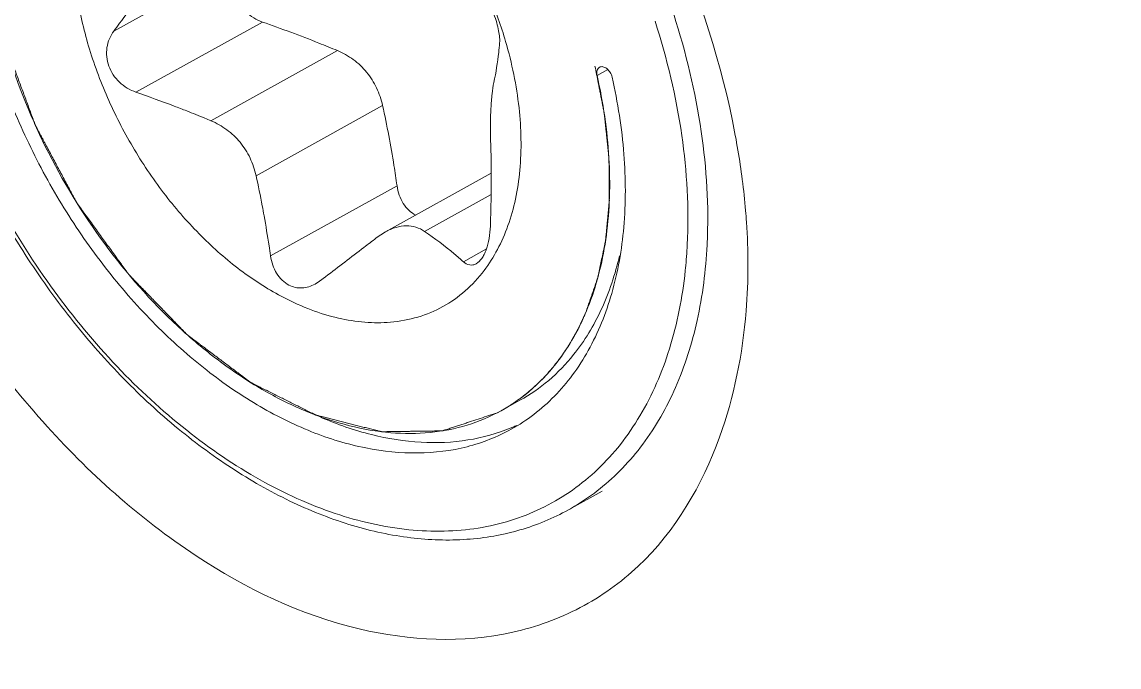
# Model space of a CAD drawing. Header units: millimetres. Extents: x 1177 to 4147, y 93 to 2194.
# Drawn here: x 2602.16 to 2607.63, y 690.83 to 694.05 of the extents above; entities that cross this region are included whole.
import ezdxf

# ---------------------------------------------------------------- set-up
doc = ezdxf.new("R2010")
doc.units = ezdxf.units.MM
doc.header["$LTSCALE"] = 0.1
doc.layers.get('0').update_dxf_attribs({"lineweight": 13})

# ---------------------------------------------------------------- blocks, each defined once
blk = doc.blocks.new('02')
for p, q in [((4487.162, 582.7032), (4488.0629, 583.2028)), ((4487.3192, 582.2679), (4488.22, 582.7675)), ((4488.7534, 582.5639), (4487.8525, 582.0643)), ((4490.5904, 582.4391), (4490.5868, 582.4539)), ((4490.6027, 582.3862), (4490.6795, 582.4288)), ((4489.0752, 582.1722), (4488.1743, 581.6726)), ((4489.8487, 581.6901), (4489.0953, 581.2723)), ((4488.2771, 581.1021), (4489.178, 581.6016)), ((4489.8481, 581.5384), (4489.3743, 581.2757)), ((4489.0953, 581.2723), (4489.0302, 581.2291)), ((4489.6505, 581.0597), (4489.8144, 581.1506)), ((4488.669, 580.9532), (4488.6264, 580.921)), ((4488.6264, 580.921), (4488.595, 580.9005)), ((4490.0529, 580.0721), (4489.919, 579.9978)), ((4490.037, 580.0722), (4490.0472, 580.0795)), ((4489.8928, 579.9837), (4489.9153, 579.9957)), ((4489.9153, 579.9957), (4489.919, 579.9978)), ((4490.3982, 579.2916), (4490.6383, 579.4247))]:
    blk.add_line(p, q)
for centre, radius, start, end in [((4486.0342, 580.9232), 5.6485, 7.33825, 11.65622), ((4483.0318, 581.666), 6.8172, 0.20254, 1.95722), ((4486.5412, 580.9908), 5.137, 4.84026, 7.31227), ((4486.8035, 581.0141), 4.8737, 3.86067, 4.82735), ((4487.1608, 581.0353), 4.5157, 0.04079, 3.89791), ((4487.7695, 581.3626), 3.6208, 357.09675, 357.24137), ((4489.4889, 581.0906), 1.3143, 292.39506, 292.96565), ((4489.4903, 581.0874), 1.3108, 292.96547, 294.38015)]:
    blk.add_arc(centre, radius, start, end)
for points, knots in [([(4627.348, 522.7439), (4597.3634, 531.2992), (4553.5502, 545.6897), (4497.6415, 568.4874), (4458.7104, 586.6493), (4422.2806, 606.0677), (4388.5102, 626.6594), (4357.5509, 648.3335), (4338.4161, 663.815), (4329.3922, 671.7218)], [0, 0, 0, 0, 0.278685, 0.411475, 0.539478, 0.662459, 0.780251, 0.892768, 1, 1, 1, 1]), ([(4626.9056, 521.4284), (4597.0523, 529.9448), (4553.4242, 544.2615), (4497.7322, 566.9228), (4458.929, 584.9731), (4422.5973, 604.2691), (4388.8922, 624.7285), (4357.9639, 646.2626), (4338.8288, 661.6414), (4329.7976, 669.4959)], [0, 0, 0, 0, 0.278468, 0.411196, 0.539177, 0.662176, 0.780023, 0.892638, 1, 1, 1, 1]), ([(4628.5178, 518.3717), (4598.3373, 526.935), (4554.2352, 541.3527), (4497.9553, 564.2197), (4458.7663, 582.4479), (4422.0987, 601.9453), (4388.114, 622.6276), (4356.965, 644.4022), (4337.7171, 659.9601), (4328.6413, 667.9068)], [0, 0, 0, 0, 0.278732, 0.411552, 0.539576, 0.662563, 0.780343, 0.892822, 1, 1, 1, 1]), ([(4328.2018, 667.332), (4337.2997, 659.3158), (4356.6013, 643.6263), (4387.8522, 621.6774), (4421.9555, 600.8436), (4458.7552, 581.2147), (4498.0909, 562.8739), (4554.5901, 539.8763), (4598.873, 525.3893), (4629.1795, 516.7902)], [0, 0, 0, 0, 0.107262, 0.219794, 0.337581, 0.460553, 0.588547, 0.721328, 1, 1, 1, 1]), ([(4489.632, 585.5354), (4489.8726, 585.3082), (4490.7672, 584.3137), (4491.3639, 583.0486), (4491.5662, 582.0644)], [0, 0, 0, 0, 0.24777, 1, 1, 1, 1]), ([(4486.2936, 584.6178), (4486.1895, 584.3631), (4486.1115, 583.9307), (4486.1313, 583.3403), (4486.2101, 582.8612), (4486.3503, 582.3763), (4486.548, 581.8981), (4486.798, 581.4396), (4487.0932, 581.0133), (4487.4259, 580.6307), (4487.7871, 580.3022), (4488.1671, 580.0367), (4488.5561, 579.8414), (4488.944, 579.7221), (4489.3209, 579.6829), (4489.6762, 579.7265), (4489.893, 579.8118), (4489.9918, 579.8666)], [0, 0, 0, 0, 0.114604, 0.178426, 0.245883, 0.31616, 0.38824, 0.460989, 0.533229, 0.603817, 0.671714, 0.736072, 0.796319, 0.852265, 0.9042, 0.952978, 1, 1, 1, 1]), ([(4491.3861, 581.1883), (4491.399, 581.4546), (4491.3654, 582.0105), (4491.166, 582.8412), (4490.8266, 583.6618), (4490.5167, 584.1768), (4490.3425, 584.4217)], [0, 0, 0, 0, 0.23161, 0.480157, 0.738975, 1, 1, 1, 1]), ([(4490.3982, 579.2916), (4490.2893, 579.2311), (4490.0538, 579.1338), (4489.671, 579.0679), (4489.2666, 579.0812), (4488.8499, 579.1717), (4488.4293, 579.3359), (4488.0126, 579.5696), (4487.6079, 579.8674), (4487.2229, 580.223), (4486.8653, 580.6292), (4486.5423, 581.0774), (4486.2606, 581.5584), (4486.0259, 582.0622), (4485.8432, 582.5785), (4485.6776, 583.2542), (4485.6338, 583.7707), (4485.6507, 584.1045)], [0, 0, 0, 0, 0.047728, 0.096631, 0.14773, 0.201776, 0.259194, 0.320082, 0.384245, 0.451252, 0.520486, 0.5912, 0.662562, 0.733708, 0.803785, 0.871995, 1, 1, 1, 1]), ([(4485.6836, 584.0623), (4485.6729, 583.8521), (4485.6895, 583.4158), (4485.8134, 582.7572), (4486.0325, 582.094), (4486.3389, 581.4499), (4486.7218, 580.8479), (4487.1673, 580.3096), (4487.6598, 579.8541), (4488.1822, 579.4976), (4488.7165, 579.2533), (4489.1666, 579.1493), (4489.511, 579.1346), (4489.7548, 579.1561), (4489.987, 579.2097), (4490.2052, 579.2953), (4490.4072, 579.4118), (4490.5911, 579.5582), (4490.755, 579.7329), (4490.9484, 580.0062), (4491.1309, 580.4151), (4491.2042, 580.7718), (4491.2261, 580.9591)], [0, 0, 0, 0, 0.066032, 0.136298, 0.209632, 0.284573, 0.359528, 0.432902, 0.503234, 0.569346, 0.630498, 0.686581, 0.712956, 0.738403, 0.763149, 0.787469, 0.811667, 0.836057, 0.860938, 0.886576, 0.940831, 1, 1, 1, 1]), ([(4491.4742, 579.809), (4491.3513, 579.4687), (4491.07, 578.9862), (4490.4921, 578.5739), (4489.8222, 578.3314), (4488.8263, 578.3804), (4487.6602, 578.9446), (4486.5906, 579.9082), (4485.7144, 581.163), (4485.1442, 582.5775), (4484.9838, 583.5752), (4484.9838, 584.0557)], [0, 0, 0, 0, 0.103745, 0.152334, 0.201138, 0.305605, 0.427329, 0.565923, 0.714235, 0.862242, 1, 1, 1, 1]), ([(4486.2505, 583.3234), (4486.2743, 583.0705), (4486.3804, 582.556), (4486.6792, 581.8196), (4487.1028, 581.1391), (4487.5432, 580.6496), (4487.9323, 580.3299), (4488.2293, 580.1356), (4488.5309, 579.9864), (4488.8318, 579.8851), (4489.1269, 579.8337), (4489.4109, 579.8338), (4489.6782, 579.8859), (4489.8426, 579.9554), (4489.919, 579.9978)], [0, 0, 0, 0, 0.135031, 0.277159, 0.420541, 0.55912, 0.625002, 0.687865, 0.747378, 0.80342, 0.856126, 0.905922, 0.953545, 1, 1, 1, 1]), ([(4488.3719, 580.8041), (4488.2701, 580.8568), (4488.0692, 580.9844), (4487.7924, 581.2234), (4487.5381, 581.509), (4487.3149, 581.8316), (4487.13, 582.1806), (4486.9896, 582.5444), (4486.8985, 582.9108), (4486.8718, 583.1565), (4486.8682, 583.2763)], [0, 0, 0, 0, 0.114092, 0.235658, 0.362926, 0.493626, 0.62521, 0.755063, 0.880705, 1, 1, 1, 1]), ([(4488.22, 582.7675), (4488.1768, 582.7826), (4488.0955, 582.8311), (4488.0296, 582.9297), (4488.0092, 583.0185), (4488.0108, 583.0853), (4488.0287, 583.1482), (4488.0502, 583.1857), (4488.0629, 583.2028)], [0, 0, 0, 0, 0.255909, 0.51196, 0.637893, 0.760814, 0.881248, 1, 1, 1, 1]), ([(4486.2655, 583.1909), (4486.2719, 583.1607), (4486.2848, 583.1004), (4486.304, 583.0098), (4486.3201, 582.9344), (4486.3329, 582.8741), (4486.3425, 582.8288), (4486.3522, 582.7835), (4486.3618, 582.7383), (4486.3698, 582.7006), (4486.3762, 582.6704), (4486.3802, 582.6515), (4486.383, 582.6383), (4486.3846, 582.6308), (4486.3858, 582.6251), (4486.3869, 582.6204), (4486.3877, 582.6166), (4486.3883, 582.6138), (4486.3887, 582.6115), (4486.3895, 582.6096), (4486.3902, 582.6077), (4486.391, 582.6053), (4486.3931, 582.5997), (4486.3963, 582.5912), (4486.4004, 582.5799), (4486.4046, 582.5686), (4486.4102, 582.5535), (4486.4171, 582.5347), (4486.4255, 582.512), (4486.4339, 582.4894), (4486.445, 582.4593), (4486.4589, 582.4216), (4486.4756, 582.3764), (4486.4924, 582.3311), (4486.5091, 582.2859), (4486.5258, 582.2407), (4486.5425, 582.1955), (4486.5592, 582.1502), (4486.5731, 582.1125), (4486.5829, 582.0861), (4486.5885, 582.0711), (4486.5919, 582.0617), (4486.5947, 582.0541), (4486.5968, 582.0485), (4486.5989, 582.0428), (4486.6006, 582.0381), (4486.6019, 582.0348), (4486.6025, 582.0329), (4486.6035, 582.0311), (4486.6047, 582.0288), (4486.6066, 582.0252), (4486.609, 582.0207), (4486.6128, 582.0135), (4486.6177, 582.0045), (4486.6253, 581.9901), (4486.635, 581.9721), (4486.6465, 581.9505), (4486.658, 581.9289), (4486.6696, 581.9073), (4486.6849, 581.8785), (4486.7042, 581.8425), (4486.7272, 581.7993), (4486.7503, 581.756), (4486.7734, 581.7128), (4486.7964, 581.6696), (4486.8157, 581.6336), (4486.831, 581.6048), (4486.8426, 581.5832), (4486.8541, 581.5616), (4486.8656, 581.5399), (4486.8752, 581.5219), (4486.8829, 581.5075), (4486.8877, 581.4985), (4486.8916, 581.4913), (4486.894, 581.4868), (4486.8959, 581.4832), (4486.8971, 581.481), (4486.8981, 581.4792), (4486.8993, 581.4775), (4486.9014, 581.4746), (4486.9044, 581.4705), (4486.9081, 581.4655), (4486.9117, 581.4605), (4486.9165, 581.4538), (4486.9225, 581.4455), (4486.9322, 581.4322), (4486.949, 581.4089), (4486.9731, 581.3756), (4487.0021, 581.3357), (4487.031, 581.2958), (4487.0599, 581.2558), (4487.0889, 581.2159), (4487.1178, 581.176), (4487.1467, 581.136), (4487.1708, 581.1028), (4487.1901, 581.0761), (4487.2046, 581.0562), (4487.219, 581.0362), (4487.2311, 581.0196), (4487.2407, 581.0063), (4487.248, 580.9963), (4487.2552, 580.9863), (4487.2606, 580.9788), (4487.2642, 580.9738), (4487.2657, 580.9717), (4487.2669, 580.9701), (4487.2681, 580.9684), (4487.2698, 580.9667), (4487.2719, 580.9645), (4487.2746, 580.9618), (4487.278, 580.9583), (4487.2821, 580.9541), (4487.2875, 580.9485), (4487.297, 580.9387), (4487.3106, 580.9247), (4487.3323, 580.9023), (4487.3594, 580.8743), (4487.392, 580.8407), (4487.4246, 580.8071), (4487.4572, 580.7735), (4487.4897, 580.7399), (4487.5223, 580.7063), (4487.5549, 580.6727), (4487.582, 580.6447), (4487.6038, 580.6223), (4487.62, 580.6055), (4487.6336, 580.5915), (4487.6445, 580.5803), (4487.6526, 580.5719), (4487.6608, 580.5635), (4487.6676, 580.5565), (4487.673, 580.5509), (4487.6764, 580.5474), (4487.6791, 580.5446), (4487.6811, 580.5425), (4487.6828, 580.5408), (4487.684, 580.5395), (4487.6847, 580.5389), (4487.6852, 580.5383), (4487.6858, 580.5379), (4487.6865, 580.5374), (4487.6878, 580.5364), (4487.6896, 580.535), (4487.6918, 580.5334), (4487.6947, 580.5312), (4487.6984, 580.5284), (4487.7043, 580.524), (4487.7116, 580.5185), (4487.7204, 580.5118), (4487.7293, 580.5052), (4487.741, 580.4964), (4487.7557, 580.4854), (4487.7733, 580.4721), (4487.7968, 580.4545), (4487.8262, 580.4324), (4487.8614, 580.4059), (4487.8966, 580.3794), (4487.9319, 580.353), (4487.9671, 580.3265), (4488.0023, 580.3), (4488.0376, 580.2735), (4488.0669, 580.2514), (4488.0904, 580.2338), (4488.1051, 580.2227), (4488.1154, 580.215), (4488.1213, 580.2106), (4488.1257, 580.2073), (4488.1293, 580.2045), (4488.1323, 580.2023), (4488.1345, 580.2007), (4488.1363, 580.1993), (4488.1378, 580.1986), (4488.1394, 580.1978), (4488.1412, 580.1969), (4488.1458, 580.1946), (4488.1526, 580.1912), (4488.1617, 580.1866), (4488.1708, 580.1821), (4488.1829, 580.176), (4488.1981, 580.1684), (4488.2162, 580.1593), (4488.2344, 580.1502), (4488.2586, 580.138), (4488.2889, 580.1229), (4488.3253, 580.1047), (4488.3617, 580.0864), (4488.4101, 580.0622), (4488.4586, 580.0379), (4488.501, 580.0166), (4488.5253, 580.0045), (4488.5404, 579.9969), (4488.5525, 579.9908), (4488.5616, 579.9863), (4488.5707, 579.9817), (4488.5783, 579.9779), (4488.5843, 579.9749), (4488.5889, 579.9726), (4488.5934, 579.9703), (4488.5972, 579.9684), (4488.5997, 579.9672), (4488.6008, 579.9666), (4488.6016, 579.9662), (4488.6025, 579.966), (4488.6037, 579.9657), (4488.6052, 579.9653), (4488.6071, 579.9649), (4488.6094, 579.9643), (4488.6124, 579.9635), (4488.6177, 579.9622), (4488.6253, 579.9602), (4488.6375, 579.9572), (4488.6527, 579.9533), (4488.6709, 579.9487), (4488.6891, 579.9441), (4488.7074, 579.9395), (4488.7317, 579.9334), (4488.7621, 579.9257), (4488.7986, 579.9165), (4488.835, 579.9072), (4488.8715, 579.898), (4488.908, 579.8888), (4488.9384, 579.8811), (4488.9627, 579.875), (4488.9809, 579.8704), (4488.9992, 579.8658), (4489.0174, 579.8611), (4489.0326, 579.8573), (4489.0448, 579.8542), (4489.0524, 579.8523), (4489.0577, 579.851), (4489.0607, 579.8502), (4489.063, 579.8496), (4489.0649, 579.8491), (4489.0664, 579.8488), (4489.0675, 579.8485), (4489.0685, 579.8482), (4489.0692, 579.8483), (4489.0703, 579.8483), (4489.0725, 579.8483), (4489.0761, 579.8483), (4489.0803, 579.8484), (4489.0845, 579.8485), (4489.0902, 579.8485), (4489.0972, 579.8486), (4489.1056, 579.8488), (4489.1141, 579.8489), (4489.1254, 579.849), (4489.1394, 579.8492), (4489.162, 579.8496), (4489.2014, 579.8501), (4489.2465, 579.8508), (4489.2916, 579.8514), (4489.3254, 579.8519), (4489.3592, 579.8523), (4489.3873, 579.8527), (4489.4099, 579.8531), (4489.4268, 579.8533), (4489.4437, 579.8535), (4489.4578, 579.8537), (4489.469, 579.8539), (4489.4775, 579.854), (4489.4845, 579.8541), (4489.4901, 579.8542), (4489.4937, 579.8542), (4489.4965, 579.8543), (4489.4983, 579.8543), (4489.4997, 579.8543), (4489.5011, 579.8543), (4489.5027, 579.8549), (4489.5046, 579.8555), (4489.5071, 579.8563), (4489.5103, 579.8574), (4489.5141, 579.8586), (4489.5192, 579.8603), (4489.5282, 579.8633), (4489.5409, 579.8675), (4489.5562, 579.8725), (4489.5715, 579.8776), (4489.5919, 579.8843), (4489.6174, 579.8927), (4489.648, 579.9028), (4489.6786, 579.9129), (4489.7194, 579.9264), (4489.7704, 579.9433), (4489.8316, 579.9635), (4489.8724, 579.9769), (4489.8928, 579.9837)], [0, 0, 0, 0, 0.015625, 0.03125, 0.046875, 0.054688, 0.0625, 0.070312, 0.078125, 0.085938, 0.089844, 0.09375, 0.095703, 0.09668, 0.097656, 0.098633, 0.099121, 0.099609, 0.100098, 0.100342, 0.100586, 0.101074, 0.101562, 0.103516, 0.105469, 0.107422, 0.109375, 0.113281, 0.117188, 0.121094, 0.125, 0.132812, 0.140625, 0.148438, 0.15625, 0.164062, 0.171875, 0.179688, 0.1875, 0.191406, 0.193359, 0.195312, 0.196289, 0.197266, 0.198242, 0.199219, 0.199707, 0.199951, 0.200195, 0.200684, 0.201172, 0.202148, 0.203125, 0.205078, 0.207031, 0.210938, 0.214844, 0.21875, 0.222656, 0.226562, 0.234375, 0.242188, 0.25, 0.257812, 0.265625, 0.273438, 0.277344, 0.28125, 0.285156, 0.289062, 0.292969, 0.294922, 0.296875, 0.297852, 0.298828, 0.299316, 0.299805, 0.300049, 0.300293, 0.300781, 0.301758, 0.302734, 0.303711, 0.304688, 0.306641, 0.308594, 0.3125, 0.320312, 0.328125, 0.335938, 0.34375, 0.351562, 0.359375, 0.367188, 0.375, 0.378906, 0.382812, 0.386719, 0.390625, 0.392578, 0.394531, 0.396484, 0.398438, 0.398926, 0.399414, 0.399658, 0.399902, 0.400391, 0.400879, 0.401367, 0.402344, 0.40332, 0.404297, 0.40625, 0.410156, 0.414062, 0.421875, 0.429688, 0.4375, 0.445312, 0.453125, 0.460938, 0.46875, 0.476562, 0.480469, 0.484375, 0.488281, 0.490234, 0.492188, 0.494141, 0.496094, 0.49707, 0.498047, 0.498535, 0.499023, 0.499512, 0.499756, 0.499878, 0.5, 0.500122, 0.500244, 0.500488, 0.500977, 0.501465, 0.501953, 0.50293, 0.503906, 0.505859, 0.507812, 0.509766, 0.511719, 0.515625, 0.519531, 0.523438, 0.53125, 0.539062, 0.546875, 0.554688, 0.5625, 0.570312, 0.578125, 0.585938, 0.589844, 0.59375, 0.595703, 0.59668, 0.597656, 0.598633, 0.599121, 0.599609, 0.600098, 0.600342, 0.600586, 0.601074, 0.601562, 0.603516, 0.605469, 0.607422, 0.609375, 0.613281, 0.617188, 0.621094, 0.625, 0.632812, 0.640625, 0.648438, 0.65625, 0.671875, 0.679688, 0.683594, 0.6875, 0.689453, 0.691406, 0.693359, 0.695312, 0.696289, 0.697266, 0.698242, 0.699219, 0.699707, 0.699829, 0.699951, 0.700195, 0.700439, 0.700684, 0.701172, 0.70166, 0.702148, 0.703125, 0.705078, 0.707031, 0.710938, 0.714844, 0.71875, 0.722656, 0.726562, 0.734375, 0.742188, 0.75, 0.757812, 0.765625, 0.773438, 0.777344, 0.78125, 0.785156, 0.789062, 0.792969, 0.794922, 0.796875, 0.797852, 0.79834, 0.798828, 0.799316, 0.799561, 0.799805, 0.800049, 0.800171, 0.800293, 0.800781, 0.801758, 0.802734, 0.803711, 0.804688, 0.806641, 0.808594, 0.810547, 0.8125, 0.816406, 0.820312, 0.828125, 0.84375, 0.851562, 0.859375, 0.867188, 0.875, 0.878906, 0.882812, 0.886719, 0.890625, 0.892578, 0.894531, 0.896484, 0.897461, 0.898438, 0.898926, 0.899414, 0.899658, 0.899902, 0.900391, 0.900879, 0.901367, 0.902344, 0.90332, 0.904297, 0.90625, 0.910156, 0.914062, 0.917969, 0.921875, 0.929688, 0.9375, 0.945312, 0.953125, 0.96875, 0.984375, 1, 1, 1, 1]), ([(4489.7517, 583.054), (4489.7744, 583.0213), (4489.8174, 582.9469), (4489.8606, 582.848), (4489.8878, 582.7646), (4489.9017, 582.7082), (4489.909, 582.6601), (4489.9099, 582.6311), (4489.9088, 582.6186)], [0, 0, 0, 0, 0.254521, 0.548154, 0.689252, 0.815127, 0.919765, 1, 1, 1, 1]), ([(4489.7918, 583.0573), (4489.8078, 583.0222), (4489.8686, 582.8821), (4489.9196, 582.7378), (4489.9515, 582.6282)], [0, 0, 0, 0, 0.252609, 1, 1, 1, 1]), ([(4487.162, 582.7032), (4487.1757, 582.7218), (4487.2301, 582.7955), (4487.2839, 582.8697), (4487.3237, 582.9254)], [0, 0, 0, 0, 0.251673, 1, 1, 1, 1]), ([(4488.7534, 582.5639), (4488.7098, 582.5823), (4488.5337, 582.6544), (4488.3551, 582.7201), (4488.22, 582.7675)], [0, 0, 0, 0, 0.248205, 1, 1, 1, 1]), ([(4491.2446, 581.1805), (4491.2577, 581.4401), (4491.2262, 581.9821), (4491.1005, 582.509), (4491.0151, 582.7747)], [0, 0, 0, 0, 0.482254, 1, 1, 1, 1]), ([(4487.3192, 582.2679), (4487.276, 582.283), (4487.1947, 582.3315), (4487.1288, 582.4301), (4487.1084, 582.5189), (4487.11, 582.5857), (4487.1278, 582.6486), (4487.1494, 582.6862), (4487.162, 582.7032)], [0, 0, 0, 0, 0.255896, 0.511944, 0.637867, 0.760815, 0.881205, 1, 1, 1, 1]), ([(4489.9515, 582.6282), (4489.9963, 582.4742), (4490.0594, 582.1701), (4490.0676, 581.7893), (4490.0258, 581.5088), (4489.9731, 581.3188), (4489.8987, 581.147), (4489.8339, 581.044), (4489.7983, 580.9969)], [0, 0, 0, 0, 0.284166, 0.547207, 0.669565, 0.785525, 0.895416, 1, 1, 1, 1]), ([(4489.9088, 582.6186), (4489.9069, 582.5961), (4489.8977, 582.5017), (4489.8827, 582.4078), (4489.8673, 582.3372)], [0, 0, 0, 0, 0.238266, 1, 1, 1, 1]), ([(4489.0752, 582.1722), (4489.0655, 582.2155), (4489.0373, 582.3002), (4488.9665, 582.4133), (4488.8701, 582.5041), (4488.7933, 582.547), (4488.7534, 582.5639)], [0, 0, 0, 0, 0.253145, 0.504054, 0.752859, 1, 1, 1, 1]), ([(4490.5227, 580.6995), (4490.528, 580.7147), (4490.5385, 580.7453), (4490.5517, 580.7835), (4490.5622, 580.8141), (4490.5701, 580.837), (4490.5781, 580.8599), (4490.586, 580.8828), (4490.5925, 580.9019), (4490.5972, 580.9153), (4490.5998, 580.9229), (4490.6018, 580.9287), (4490.6037, 580.9344), (4490.6052, 580.9387), (4490.6062, 580.9416), (4490.6066, 580.9428), (4490.607, 580.9437), (4490.6072, 580.9447), (4490.6076, 580.9466), (4490.6081, 580.9492), (4490.609, 580.9533), (4490.6101, 580.9585), (4490.6118, 580.9669), (4490.614, 580.9773), (4490.6166, 580.9898), (4490.6201, 581.0065), (4490.6263, 581.0356), (4490.635, 581.0773), (4490.6437, 581.119), (4490.6498, 581.1481), (4490.6533, 581.1648), (4490.656, 581.1773), (4490.6581, 581.1877), (4490.6599, 581.1961), (4490.661, 581.2013), (4490.6619, 581.2054), (4490.6624, 581.2081), (4490.6628, 581.2099), (4490.663, 581.2109), (4490.6631, 581.2121), (4490.6632, 581.2134), (4490.6635, 581.2168), (4490.664, 581.2218), (4490.6646, 581.2285), (4490.6653, 581.2352), (4490.6661, 581.2441), (4490.6676, 581.2597), (4490.6696, 581.282), (4490.6722, 581.3088), (4490.6747, 581.3355), (4490.6772, 581.3623), (4490.6797, 581.389), (4490.6818, 581.4113), (4490.6834, 581.4292), (4490.6847, 581.4426), (4490.686, 581.4559), (4490.687, 581.4671), (4490.6878, 581.476), (4490.6885, 581.4827), (4490.689, 581.4883), (4490.6894, 581.4922), (4490.6896, 581.4944), (4490.6898, 581.496), (4490.6897, 581.4978), (4490.6897, 581.5002), (4490.6896, 581.5043), (4490.6896, 581.5101), (4490.6895, 581.5172), (4490.6894, 581.5266), (4490.6893, 581.5383), (4490.6892, 581.5524), (4490.6891, 581.5665), (4490.6889, 581.5852), (4490.6887, 581.6087), (4490.6884, 581.6368), (4490.6882, 581.665), (4490.6879, 581.6932), (4490.6877, 581.7213), (4490.6875, 581.7448), (4490.6873, 581.7612), (4490.6872, 581.7706), (4490.6872, 581.7776), (4490.6871, 581.7847), (4490.6871, 581.7899), (4490.687, 581.7935), (4490.687, 581.7949), (4490.687, 581.7961), (4490.6869, 581.7973), (4490.6867, 581.7995), (4490.6863, 581.8027), (4490.6858, 581.8077), (4490.6852, 581.8139), (4490.6841, 581.824), (4490.6828, 581.8365), (4490.6812, 581.8515), (4490.6791, 581.8716), (4490.6765, 581.8966), (4490.6733, 581.9267), (4490.6691, 581.9668), (4490.6649, 582.0069), (4490.6613, 582.042), (4490.6592, 582.0621), (4490.6576, 582.0771), (4490.6563, 582.0896), (4490.6552, 582.0997), (4490.6546, 582.1059), (4490.654, 582.1109), (4490.6537, 582.1141), (4490.6535, 582.1166), (4490.6531, 582.1185), (4490.6528, 582.1204), (4490.652, 582.1241), (4490.6509, 582.1298), (4490.6494, 582.1373), (4490.648, 582.1449), (4490.646, 582.1549), (4490.6425, 582.1725), (4490.6376, 582.1977), (4490.6317, 582.2279), (4490.6258, 582.2581), (4490.6199, 582.2882), (4490.612, 582.3285), (4490.6022, 582.3788), (4490.5943, 582.419), (4490.5904, 582.4391)], [0, 0, 0, 0, 0.03125, 0.0625, 0.078125, 0.09375, 0.109375, 0.125, 0.140625, 0.148438, 0.152344, 0.15625, 0.160156, 0.164062, 0.165039, 0.166016, 0.166504, 0.166992, 0.167969, 0.169922, 0.171875, 0.175781, 0.179688, 0.1875, 0.195312, 0.203125, 0.21875, 0.25, 0.28125, 0.296875, 0.304688, 0.3125, 0.320312, 0.324219, 0.328125, 0.330078, 0.332031, 0.333008, 0.333496, 0.333984, 0.334961, 0.335938, 0.339844, 0.34375, 0.347656, 0.351562, 0.359375, 0.375, 0.390625, 0.40625, 0.421875, 0.4375, 0.453125, 0.460938, 0.46875, 0.476562, 0.484375, 0.488281, 0.492188, 0.496094, 0.498047, 0.499023, 0.5, 0.500977, 0.501953, 0.503906, 0.507812, 0.511719, 0.515625, 0.523438, 0.53125, 0.539062, 0.546875, 0.5625, 0.578125, 0.59375, 0.609375, 0.625, 0.640625, 0.648438, 0.652344, 0.65625, 0.660156, 0.664062, 0.665039, 0.666016, 0.666504, 0.666992, 0.667969, 0.669922, 0.671875, 0.675781, 0.679688, 0.6875, 0.695312, 0.703125, 0.71875, 0.734375, 0.75, 0.78125, 0.796875, 0.804688, 0.8125, 0.820312, 0.824219, 0.828125, 0.830078, 0.832031, 0.833008, 0.833984, 0.834961, 0.835938, 0.839844, 0.84375, 0.847656, 0.851562, 0.859375, 0.875, 0.890625, 0.90625, 0.921875, 0.9375, 0.96875, 1, 1, 1, 1]), ([(4490.6027, 582.3862), (4490.6013, 582.3925), (4490.5997, 582.4048), (4490.6017, 582.4223), (4490.6082, 582.4368), (4490.6157, 582.4436), (4490.6198, 582.4459)], [0, 0, 0, 0, 0.293832, 0.557618, 0.789292, 1, 1, 1, 1]), ([(4490.6198, 582.4459), (4490.6233, 582.4479), (4490.6316, 582.4504), (4490.6451, 582.4496), (4490.659, 582.4445), (4490.6778, 582.4322), (4490.6973, 582.4091), (4490.7069, 582.3864), (4490.7096, 582.3744)], [0, 0, 0, 0, 0.094268, 0.195964, 0.309573, 0.435853, 0.714895, 1, 1, 1, 1]), ([(4490.3314, 580.3621), (4490.4221, 580.4838), (4490.5325, 580.6938), (4490.6263, 580.999), (4490.6906, 581.3444), (4490.7026, 581.8142), (4490.6462, 582.1931), (4490.6027, 582.3862)], [0, 0, 0, 0, 0.216707, 0.33322, 0.455567, 0.717369, 1, 1, 1, 1]), ([(4490.5394, 580.4266), (4490.611, 580.5546), (4490.726, 580.8423), (4490.8082, 581.3178), (4490.8061, 581.8384), (4490.7503, 582.1939), (4490.7096, 582.3744)], [0, 0, 0, 0, 0.220575, 0.461066, 0.721672, 1, 1, 1, 1]), ([(4487.6809, 582.1342), (4487.6511, 582.1459), (4487.5311, 582.1921), (4487.4103, 582.236), (4487.3192, 582.2679)], [0, 0, 0, 0, 0.249021, 1, 1, 1, 1]), ([(4489.8673, 582.3372), (4489.8615, 582.3105), (4489.8528, 582.2489), (4489.8454, 582.1465), (4489.8424, 582.0273), (4489.8436, 581.9428), (4489.8451, 581.8989)], [0, 0, 0, 0, 0.18643, 0.42348, 0.700401, 1, 1, 1, 1]), ([(4487.8525, 582.0643), (4487.8383, 582.0703), (4487.7813, 582.0941), (4487.724, 582.1172), (4487.6809, 582.1342)], [0, 0, 0, 0, 0.249222, 1, 1, 1, 1]), ([(4489.178, 581.6016), (4489.171, 581.6493), (4489.142, 581.8404), (4489.1069, 582.0306), (4489.0752, 582.1722)], [0, 0, 0, 0, 0.249195, 1, 1, 1, 1]), ([(4488.1743, 581.6726), (4488.1646, 581.7159), (4488.1364, 581.8006), (4488.0656, 581.9138), (4487.9692, 582.0046), (4487.8924, 582.0474), (4487.8525, 582.0643)], [0, 0, 0, 0, 0.253145, 0.504054, 0.752859, 1, 1, 1, 1]), ([(4488.2314, 581.3867), (4488.2272, 581.4106), (4488.2097, 581.5062), (4488.1903, 581.6015), (4488.1743, 581.6726)], [0, 0, 0, 0, 0.249564, 1, 1, 1, 1]), ([(4489.3119, 581.3917), (4489.294, 581.4006), (4489.26, 581.4248), (4489.2201, 581.4747), (4489.1918, 581.5349), (4489.1812, 581.579), (4489.178, 581.6016)], [0, 0, 0, 0, 0.232503, 0.47723, 0.734213, 1, 1, 1, 1]), ([(4488.2771, 581.1021), (4488.2737, 581.1258), (4488.2595, 581.2209), (4488.244, 581.3157), (4488.2314, 581.3867)], [0, 0, 0, 0, 0.249618, 1, 1, 1, 1]), ([(4489.3743, 581.2757), (4489.3555, 581.2885), (4489.3138, 581.3094), (4489.2427, 581.3195), (4489.1675, 581.3069), (4489.1193, 581.2856), (4489.0953, 581.2723)], [0, 0, 0, 0, 0.232094, 0.46736, 0.720378, 1, 1, 1, 1]), ([(4489.6505, 581.0597), (4489.6292, 581.0784), (4489.5404, 581.1545), (4489.4475, 581.2258), (4489.3743, 581.2757)], [0, 0, 0, 0, 0.242442, 1, 1, 1, 1]), ([(4489.8427, 581.3141), (4489.8416, 581.2844), (4489.8362, 581.2272), (4489.8197, 581.1592), (4489.7999, 581.1122), (4489.7789, 581.0764), (4489.7578, 581.0544), (4489.7419, 581.0456)], [0, 0, 0, 0, 0.300992, 0.579392, 0.703873, 0.815804, 1, 1, 1, 1]), ([(4489.0302, 581.2291), (4489.0009, 581.2063), (4488.8809, 581.1138), (4488.7603, 581.0221), (4488.669, 580.9532)], [0, 0, 0, 0, 0.244781, 1, 1, 1, 1]), ([(4490.6234, 579.4428), (4490.6801, 579.4881), (4490.7886, 579.5877), (4490.9837, 579.819), (4491.1812, 580.1676), (4491.3329, 580.6509), (4491.3765, 580.9984), (4491.3857, 581.1792)], [0, 0, 0, 0, 0.111562, 0.225623, 0.464338, 0.721738, 1, 1, 1, 1]), ([(4491.2261, 580.9591), (4491.2283, 580.9773), (4491.2362, 581.0509), (4491.2417, 581.1248), (4491.2446, 581.1805)], [0, 0, 0, 0, 0.247306, 1, 1, 1, 1]), ([(4488.4082, 580.8935), (4488.3906, 580.9027), (4488.3573, 580.9271), (4488.3184, 580.9766), (4488.2907, 581.0362), (4488.2804, 581.0797), (4488.2771, 581.1021)], [0, 0, 0, 0, 0.232715, 0.477633, 0.734374, 1, 1, 1, 1]), ([(4490.7623, 581.1028), (4490.7318, 580.9709), (4490.6497, 580.7214), (4490.5137, 580.4955), (4490.4354, 580.3977)], [0, 0, 0, 0, 0.519417, 1, 1, 1, 1]), ([(4489.7419, 581.0456), (4489.7347, 581.0416), (4489.7194, 581.0357), (4489.686, 581.0355), (4489.6631, 581.0487), (4489.6505, 581.0597)], [0, 0, 0, 0, 0.250779, 0.488897, 1, 1, 1, 1]), ([(4491.6766, 581.0385), (4491.6766, 580.9286), (4491.6604, 580.5125), (4491.5784, 580.0974), (4491.4742, 579.809)], [0, 0, 0, 0, 0.263803, 1, 1, 1, 1]), ([(4489.7983, 580.9969), (4489.7584, 580.9442), (4489.6693, 580.8472), (4489.5086, 580.734), (4489.3271, 580.6584), (4489.1976, 580.6346), (4489.1316, 580.629)], [0, 0, 0, 0, 0.253189, 0.499877, 0.746627, 1, 1, 1, 1]), ([(4488.595, 580.9005), (4488.5804, 580.8925), (4488.5501, 580.8794), (4488.5017, 580.8708), (4488.4531, 580.8749), (4488.4225, 580.8861), (4488.4082, 580.8935)], [0, 0, 0, 0, 0.25636, 0.505052, 0.751024, 1, 1, 1, 1]), ([(4489.1316, 580.629), (4489.0712, 580.6238), (4488.9461, 580.6241), (4488.756, 580.6545), (4488.5619, 580.7142), (4488.4351, 580.7713), (4488.3719, 580.8041)], [0, 0, 0, 0, 0.230442, 0.47294, 0.729324, 1, 1, 1, 1]), ([(4490.3373, 580.3702), (4490.3415, 580.376), (4490.3476, 580.3848), (4490.3548, 580.395), (4490.359, 580.4008), (4490.362, 580.4052), (4490.3651, 580.4096), (4490.3675, 580.4129), (4490.369, 580.415), (4490.3696, 580.416), (4490.3702, 580.4167), (4490.3707, 580.4175), (4490.3717, 580.419), (4490.373, 580.4211), (4490.3753, 580.4245), (4490.378, 580.4288), (4490.3824, 580.4356), (4490.3879, 580.4442), (4490.3934, 580.4527), (4490.3979, 580.4595), (4490.4006, 580.4638), (4490.4028, 580.4672), (4490.4042, 580.4693), (4490.4053, 580.471), (4490.4063, 580.4726), (4490.4079, 580.4754), (4490.4102, 580.4793), (4490.414, 580.4856), (4490.4186, 580.4934), (4490.4233, 580.5013), (4490.427, 580.5076), (4490.4298, 580.5123), (4490.4321, 580.5162), (4490.4337, 580.519), (4490.4347, 580.5206), (4490.4353, 580.5217), (4490.4361, 580.5231), (4490.4371, 580.5249), (4490.4388, 580.5281), (4490.4413, 580.5327), (4490.4442, 580.5382), (4490.4482, 580.5455), (4490.4532, 580.5547), (4490.4581, 580.5638), (4490.4621, 580.5711), (4490.4645, 580.5757), (4490.4663, 580.5789), (4490.4672, 580.5807), (4490.468, 580.5823), (4490.4691, 580.5845), (4490.4707, 580.5878), (4490.4728, 580.592), (4490.4761, 580.5987), (4490.4802, 580.6071), (4490.4844, 580.6155), (4490.4877, 580.6222), (4490.4897, 580.6264), (4490.4914, 580.6298), (4490.4924, 580.6319), (4490.4932, 580.6333), (4490.4936, 580.6342), (4490.494, 580.6353), (4490.4946, 580.6365), (4490.4955, 580.6386), (4490.4967, 580.6411), (4490.4985, 580.6452), (4490.5008, 580.6504), (4490.5035, 580.6565), (4490.5072, 580.6647), (4490.5136, 580.679), (4490.5191, 580.6913), (4490.5227, 580.6995)], [0, 0, 0, 0, 0.0625, 0.09375, 0.109375, 0.125, 0.140625, 0.15625, 0.160156, 0.164062, 0.166016, 0.167969, 0.171875, 0.179688, 0.1875, 0.203125, 0.21875, 0.25, 0.28125, 0.296875, 0.3125, 0.320312, 0.328125, 0.332031, 0.335938, 0.34375, 0.359375, 0.375, 0.40625, 0.4375, 0.453125, 0.46875, 0.484375, 0.492188, 0.496094, 0.5, 0.503906, 0.507812, 0.515625, 0.53125, 0.546875, 0.5625, 0.59375, 0.625, 0.640625, 0.65625, 0.664062, 0.667969, 0.671875, 0.679688, 0.6875, 0.703125, 0.71875, 0.75, 0.78125, 0.796875, 0.8125, 0.820312, 0.828125, 0.832031, 0.833984, 0.835938, 0.839844, 0.84375, 0.851562, 0.859375, 0.875, 0.890625, 0.90625, 0.9375, 1, 1, 1, 1]), ([(4489.9918, 579.8666), (4490.0479, 579.8977), (4490.1563, 579.9688), (4490.3029, 580.0992), (4490.4327, 580.2524), (4490.5059, 580.3666), (4490.5394, 580.4266)], [0, 0, 0, 0, 0.242706, 0.488454, 0.740074, 1, 1, 1, 1]), ([(4490.4354, 580.3977), (4490.3822, 580.3313), (4490.2649, 580.2091), (4490.1257, 580.1124), (4490.0529, 580.0721)], [0, 0, 0, 0, 0.505652, 1, 1, 1, 1]), ([(4489.919, 579.9978), (4489.9986, 580.0419), (4490.1504, 580.1496), (4490.2755, 580.2872), (4490.3314, 580.3621)], [0, 0, 0, 0, 0.493295, 1, 1, 1, 1]), ([(4490.0472, 580.0795), (4490.0533, 580.0841), (4490.0624, 580.0911), (4490.073, 580.0992), (4490.079, 580.1038), (4490.0836, 580.1073), (4490.0881, 580.1108), (4490.0915, 580.1134), (4490.0938, 580.1151), (4490.0949, 580.116), (4490.0961, 580.1169), (4490.0977, 580.1183), (4490.0997, 580.12), (4490.103, 580.1227), (4490.1071, 580.1262), (4490.1135, 580.1317), (4490.1217, 580.1386), (4490.1314, 580.1468), (4490.1387, 580.153), (4490.1436, 580.1572), (4490.146, 580.1592), (4490.1484, 580.1613), (4490.1515, 580.1643), (4490.1554, 580.1679), (4490.1648, 580.1768), (4490.1757, 580.1871), (4490.1866, 580.1974), (4490.1921, 580.2025), (4490.1952, 580.2054), (4490.1976, 580.2076), (4490.1998, 580.21), (4490.2028, 580.2131), (4490.208, 580.2186), (4490.2185, 580.2295), (4490.2289, 580.2405), (4490.2379, 580.2498), (4490.2416, 580.2537), (4490.2446, 580.2568), (4490.2475, 580.2601), (4490.2525, 580.2659), (4490.2596, 580.2742), (4490.2682, 580.2841), (4490.2753, 580.2923), (4490.281, 580.2989), (4490.2846, 580.3031), (4490.2874, 580.3064), (4490.2892, 580.3085), (4490.2906, 580.3101), (4490.2921, 580.3119), (4490.2946, 580.3152), (4490.2982, 580.3198), (4490.304, 580.3273), (4490.3113, 580.3366), (4490.3228, 580.3515), (4490.3315, 580.3627), (4490.3373, 580.3702)], [0, 0, 0, 0, 0.0625, 0.09375, 0.109375, 0.125, 0.140625, 0.15625, 0.160156, 0.164062, 0.167969, 0.171875, 0.179688, 0.1875, 0.203125, 0.21875, 0.25, 0.28125, 0.3125, 0.320312, 0.328125, 0.335938, 0.34375, 0.359375, 0.375, 0.4375, 0.46875, 0.484375, 0.492188, 0.5, 0.507812, 0.515625, 0.53125, 0.5625, 0.625, 0.640625, 0.65625, 0.664062, 0.671875, 0.6875, 0.71875, 0.75, 0.78125, 0.796875, 0.8125, 0.820312, 0.828125, 0.832031, 0.835938, 0.84375, 0.859375, 0.875, 0.90625, 0.9375, 1, 1, 1, 1]), ([(4489.9664, 580.0254), (4489.9721, 580.029), (4489.9835, 580.0361), (4489.9977, 580.0452), (4490.0075, 580.0518), (4490.0124, 580.0551), (4490.0152, 580.057), (4490.0173, 580.0584), (4490.0194, 580.0599), (4490.021, 580.0609), (4490.022, 580.0617), (4490.0225, 580.062), (4490.0231, 580.0624), (4490.024, 580.063), (4490.0251, 580.0638), (4490.0269, 580.065), (4490.0291, 580.0666), (4490.0326, 580.0691), (4490.0353, 580.0709), (4490.037, 580.0722)], [0, 0, 0, 0, 0.25, 0.5, 0.625, 0.6875, 0.71875, 0.75, 0.78125, 0.8125, 0.820312, 0.828125, 0.835938, 0.84375, 0.859375, 0.875, 0.90625, 0.9375, 1, 1, 1, 1]), ([(4489.919, 579.9978), (4489.9205, 579.9986), (4489.9227, 579.9998), (4489.9253, 580.0013), (4489.9267, 580.0021), (4489.9278, 580.0027), (4489.9288, 580.0032), (4489.9295, 580.0037), (4489.9299, 580.0039), (4489.9303, 580.0041), (4489.9306, 580.0043), (4489.9307, 580.0043), (4489.931, 580.0045), (4489.9317, 580.0049), (4489.9326, 580.0054), (4489.9341, 580.0063), (4489.9359, 580.0073), (4489.9377, 580.0084), (4489.9392, 580.0092), (4489.9403, 580.0098), (4489.9412, 580.0104), (4489.9418, 580.0107), (4489.9422, 580.0109), (4489.9425, 580.0111), (4489.9426, 580.0112), (4489.9428, 580.0113), (4489.9431, 580.0115), (4489.9435, 580.0117), (4489.9441, 580.0121), (4489.9448, 580.0125), (4489.9457, 580.013), (4489.9472, 580.0139), (4489.9486, 580.0147), (4489.9501, 580.0156), (4489.9511, 580.0162), (4489.9521, 580.0168), (4489.9528, 580.0172), (4489.9532, 580.0175), (4489.9536, 580.0177), (4489.9538, 580.0178), (4489.954, 580.0179), (4489.9542, 580.0181), (4489.9545, 580.0183), (4489.9551, 580.0186), (4489.956, 580.0191), (4489.9571, 580.0198), (4489.9583, 580.0205), (4489.9598, 580.0215), (4489.9625, 580.0231), (4489.9648, 580.0245), (4489.9664, 580.0254)], [0, 0, 0, 0, 0.125, 0.1875, 0.21875, 0.25, 0.28125, 0.296875, 0.3125, 0.320312, 0.328125, 0.332031, 0.335938, 0.34375, 0.359375, 0.375, 0.40625, 0.4375, 0.453125, 0.46875, 0.484375, 0.492188, 0.496094, 0.5, 0.503906, 0.507812, 0.515625, 0.53125, 0.546875, 0.5625, 0.59375, 0.625, 0.6875, 0.71875, 0.75, 0.78125, 0.796875, 0.8125, 0.820312, 0.828125, 0.832031, 0.835938, 0.839844, 0.84375, 0.859375, 0.875, 0.890625, 0.90625, 0.9375, 1, 1, 1, 1]), ([(4488.6364, 579.9507), (4488.7531, 579.9003), (4488.9864, 579.8193), (4489.3408, 579.7623), (4489.6792, 579.7764), (4489.8913, 579.8349), (4489.9897, 579.8754)], [0, 0, 0, 0, 0.274431, 0.530263, 0.770408, 1, 1, 1, 1]), ([(4490.3982, 579.2916), (4490.418, 579.3025), (4490.4961, 579.3481), (4490.5704, 579.4003), (4490.6234, 579.4428)], [0, 0, 0, 0, 0.249453, 1, 1, 1, 1])]:
    blk.add_open_spline(points, degree=3, knots=knots)
blk.add_open_spline([(4489.849, 581.6901), (4489.8495, 581.5648), (4489.8471, 581.4394), (4489.8427, 581.3141)], degree=3)

msp = doc.modelspace()

# ---------------------------------------------------------------- block references
at = {"xscale": 0.7, "yscale": 0.7, "zscale": 0.7}
msp.add_blockref('02', (-538.3909, 286.1124), dxfattribs=at)

doc.saveas('drawing.dxf')
